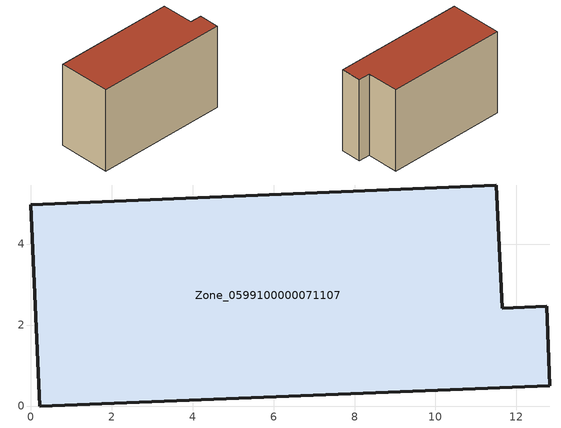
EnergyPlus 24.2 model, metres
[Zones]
Zone_0599100000071107
 floor ground (C_G): 0.23,0 0,4.97 11.5,5.46 11.65,2.42 12.75,2.46 12.82,0.5 z0
 wall outside (C_F): 0.23,0 12.82,0.5 12.75,2.46 11.65,2.42 11.5,5.46 0,4.97 0.23,0 z0:8.11
 roof outside (C_R): 0,4.97 0.23,0 12.82,0.5 12.75,2.46 11.65,2.42 11.5,5.46 z8.11
[BUILDING]
Pand.0599100000071107: North Axis=0; Terrain=City; Loads Convergence Tolerance Value=0.04; Temperature Convergence Tolerance Value=0.4; Solar Distribution=FullExterior; Maximum Number of Warmup Days=25; Minimum Number of Warmup Days=1
[Site:Location]
Rotterdam.The.Hague.AP_ZH_NLD Design_Conditions: Latitude=51.96; Longitude=4.45; Time Zone=1; Elevation=-4.5
[SITE:GROUNDTEMPERATURE:BUILDINGSURFACE]
18, 18, 18, 18, 18, 18, 18, 18, 18, 18, 18, 18
[MATERIAL] Thermal Absorptance=0.9; Solar Absorptance=0.7; Visible Absorptance=0.7
Name | Roughness | Thickness | Conductivity | Density | Specific Heat
G.TI.1946-1964 | MediumSmooth | 0.15 | 1 | 540 | 1210
F.TI.1946-1964 | Rough | 0.3 | 0.857143 | 1920 | 840
R.TI.1946-1964 | MediumRough | 0.2 | 0.277778 | 1500 | 1000
[CONSTRUCTION]
C_G: G.TI.1946-1964
C_F: F.TI.1946-1964
C_R: R.TI.1946-1964
[ZONE]
Zone_0599100000071107: Type=1; Multiplier=1; Ceiling Height=Autocalculate; Volume=Autocalculate; Floor Area=autocalculate; Part of Total Floor Area=Yes
[ZONEINFILTRATION:DESIGNFLOWRATE]
Infil_Zone_0599100000071107: Zone or ZoneList or Space or SpaceList=Zone_0599100000071107; Schedule=AlwaysOn; Design Flow Rate Calculation Method=Flow/Area; Flow Rate per Floor Area=0.003; Constant Term Coefficient=1; Temperature Term Coefficient=0; Velocity Term Coefficient=0; Velocity Squared Term Coefficient=0
[HVACTEMPLATE:ZONE:IDEALLOADSAIRSYSTEM]
Zone_0599100000071107: Maximum Heating Supply Air Temperature=50; Minimum Cooling Supply Air Temperature=13; Maximum Heating Supply Air Humidity Ratio=0.0156; Minimum Cooling Supply Air Humidity Ratio=0.0077; Heating Limit=NoLimit; Cooling Limit=NoLimit; Dehumidification Control Type=ConstantSensibleHeatRatio; Cooling Sensible Heat Ratio=0.7; Dehumidification Setpoint=60; Humidification Control Type=None; Humidification Setpoint=30; Outdoor Air Method=None; Outdoor Air Flow Rate per Person=0.00944; Outdoor Air Flow Rate per Zone Floor Area=0; Outdoor Air Flow Rate per Zone=0; Demand Controlled Ventilation Type=None; Outdoor Air Economizer Type=NoEconomizer; Heat Recovery Type=None; Sensible Heat Recovery Effectiveness=0.7; Latent Heat Recovery Effectiveness=0.65
[ZONECONTROL:THERMOSTAT]
ThermostatControl_Zone_0599100000071107: Zone or ZoneList=Zone_0599100000071107; Control Type Schedule=DualSetpointControlType; Control 1=Thermostat_Zone_0599100000071107; Temperature Difference Between Cutout And Setpoint=0
[THERMOSTATSETPOINT:DUALSETPOINT]
Thermostat_Zone_0599100000071107: Heating Setpoint Temperature Schedule=HeatingSetpoint_Zone_0599100000071107; Cooling Setpoint Temperature Schedule=CoolingSetpoint_Zone_0599100000071107
[SCHEDULE:COMPACT]
HeatingSetpoint_Zone_0599100000071107: Through: 12/31, For: AllDays, Until: 24:00, 21
CoolingSetpoint_Zone_0599100000071107: Through: 12/31, For: AllDays, Until: 24:00, 24
DualSetpointControlType: Through: 12/31, For: AllDays, Until: 24:00, 4
AlwaysOn: Through: 12/31, For: AllDays, Until: 24:00, 1
